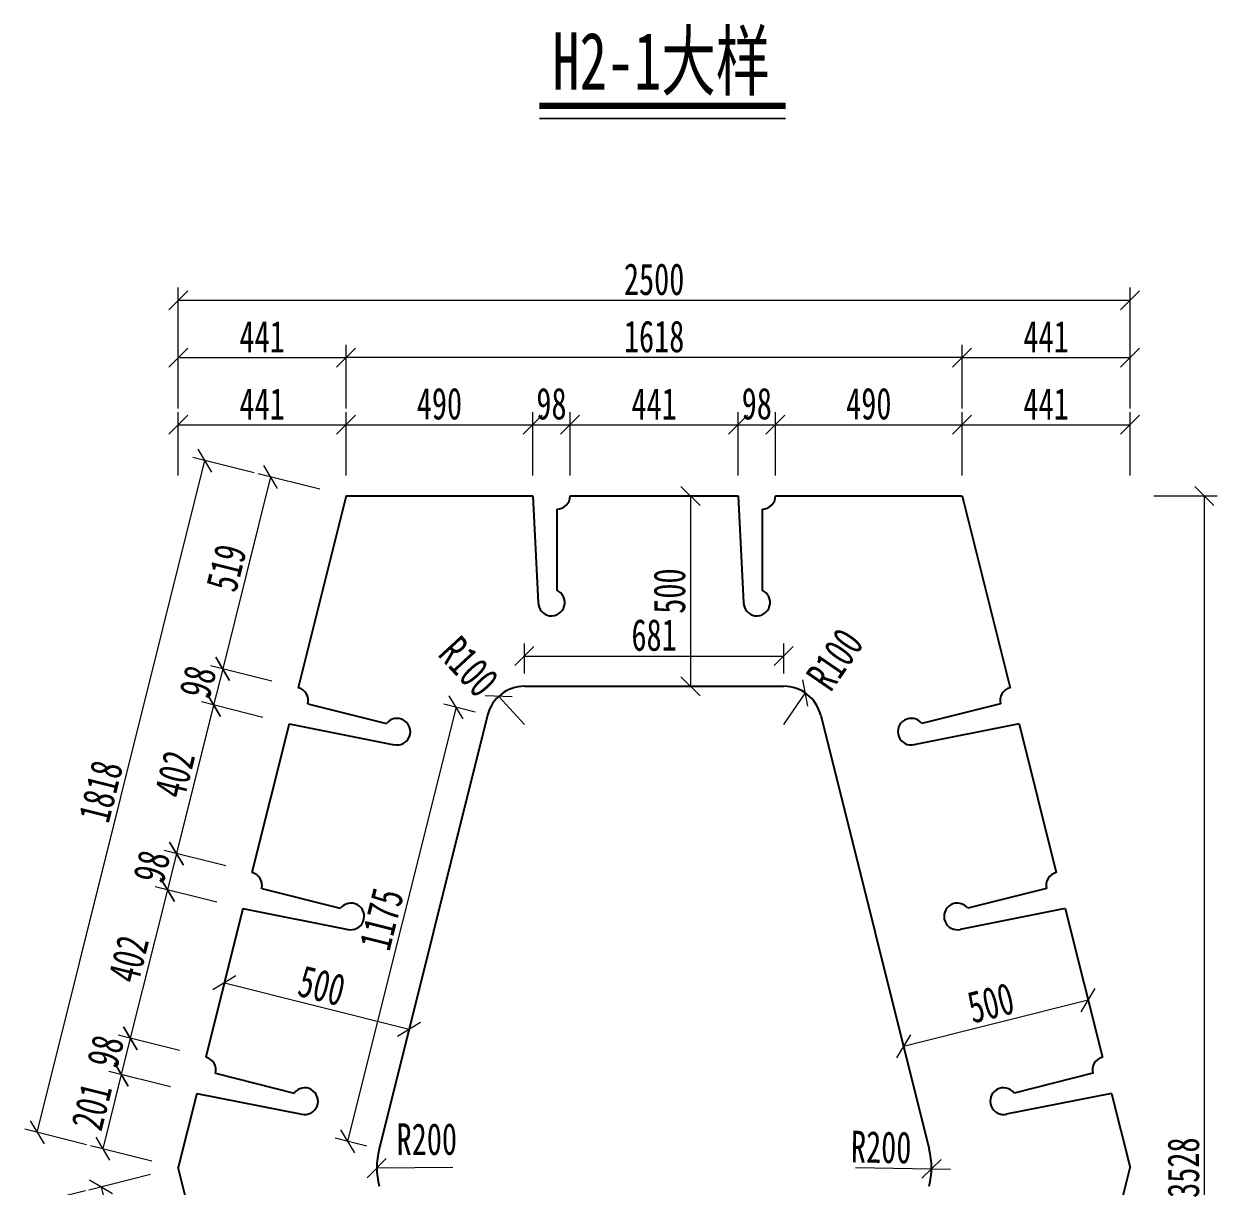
# Model space of a CAD drawing. Header units: millimetres. Extents: x -450182 to -147179, y 306993 to 695793.
# Drawn here: x -412261 to -409127, y 354244 to 357295 of the extents above; entities that cross this region are included whole.
import ezdxf

# ---------------------------------------------------------------- set-up
doc = ezdxf.new("R2010")
doc.units = ezdxf.units.MM
doc.header["$PDMODE"] = 34
doc.layers.get('Defpoints').update_dxf_attribs({"color": 8})
for name, color, linetype, lineweight in [('加粗线', 6, 'Continuous', 25), ('标注', 4, 'Continuous', 13), ('细线', 4, 'Continuous', 15), ('钢板粗线', 1, 'Continuous', 25)]:
    doc.layers.add(name, color=color, linetype=linetype, lineweight=lineweight)
doc.styles.add('111', font='仿宋_GB2312.ttf', dxfattribs={"width": 0.7})
doc.styles.get("Standard").update_dxf_attribs({"font": '仿宋_GB2312.ttf'})
doc.dimstyles.new('200', dxfattribs={"dimscale": 0, "dimtxt": 2.5, "dimasz": 1.5, "dimexe": 1, "dimexo": 1, "dimgap": 0.4, "dimtad": 1, "dimdec": 0, "dimdsep": 46, "dimtxsty": '111', "dimblk": 'OBLIQUE', "dimcen": 0, "dimclrd": 256, "dimclre": 256, "dimclrt": 256, "dimadec": 1, "dimazin": 2, "dimtfac": 1, "dimtdec": 0, "dimtmove": 2, "dimatfit": 3, "dimfxl": 4, "dimfxlon": 1, "dimtolj": 1, "dimlwd": -1, "dimlwe": -1, "dimarcsym": 0})

# ---------------------------------------------------------------- blocks, each defined once
blk = doc.blocks.new('_Oblique')
at = {"color": 0, "linetype": 'ByBlock', "lineweight": -2}
blk.add_line((-0.5, -0.5), (0.5, 0.5), dxfattribs=at)
blk = doc.blocks.new('*D1069')
at = {"layer": 'Defpoints', "color": 0, "transparency": 16777216}
for p in [(-409796.6, 356056.1), (-409160.2, 356056.1), (-409796.6, 352528.1)]:
    blk.add_point(p, dxfattribs=at)
at = {"layer": '标注', "transparency": 16777216}
for p, q in [((-409293.5, 356056.1), (-409126.9, 356056.1)), ((-409160.2, 352528.1), (-409160.2, 356056.1)), ((-409293.5, 352528.1), (-409126.9, 352528.1))]:
    blk.add_line(p, q, dxfattribs=at)
at = {"layer": '标注', "transparency": 16777216, "xscale": 49.99999999999994, "yscale": 49.99999999999994, "zscale": 49.99999999999994}
for p, rotation in [((-409160.2, 356056.1), 90), ((-409160.2, 352528.1), 270)]:
    blk.add_blockref('_Oblique', p, dxfattribs=dict(at, rotation=rotation))
at = {"layer": '标注', "transparency": 16777216, "insert": (-409215.2, 354292.1), "char_height": 83.33, "attachment_point": 5, "rotation": 90, "style": '111'}
blk.add_mtext('\\A1;3528', dxfattribs=at)
blk = doc.blocks.new('*D1081')
at = {"layer": 'Defpoints', "color": 0, "transparency": 16777216}
for p in [(-411414.6, 356056.1), (-411738.7, 355601.9), (-411540.5, 355552.3)]:
    blk.add_point(p, dxfattribs=at)
at = {"layer": '标注', "transparency": 16777216}
for p, q in [((-411612.8, 356105.7), (-411738.7, 355601.9)), ((-411483.4, 356073.3), (-411645.1, 356113.8)), ((-411609.4, 355569.5), (-411771.1, 355610))]:
    blk.add_line(p, q, dxfattribs=at)
at = {"layer": '标注', "transparency": 16777216, "xscale": 49.99999999999994, "yscale": 49.99999999999994, "zscale": 49.99999999999994}
for p, rotation in [((-411612.8, 356105.7), 75.96375653207974), ((-411738.7, 355601.9), 255.9637565320798)]:
    blk.add_blockref('_Oblique', p, dxfattribs=dict(at, rotation=rotation))
at = {"layer": '标注', "transparency": 16777216, "insert": (-411729.1, 355867.1), "char_height": 83.33, "attachment_point": 5, "rotation": 75.9638, "style": '111'}
blk.add_mtext('\\A1;519', dxfattribs=at)
blk = doc.blocks.new('*D1082')
at = {"layer": 'Defpoints', "color": 0, "transparency": 16777216}
for p in [(-411540.5, 355552.3), (-411762.5, 355506.8), (-411564.3, 355457.3)]:
    blk.add_point(p, dxfattribs=at)
at = {"layer": '标注', "transparency": 16777216}
for p, q in [((-411609.4, 355569.5), (-411771.1, 355610)), ((-411738.7, 355601.9), (-411762.5, 355506.8)), ((-411633.1, 355474.5), (-411794.8, 355514.9))]:
    blk.add_line(p, q, dxfattribs=at)
at = {"layer": '标注', "transparency": 16777216, "xscale": 49.99999999999994, "yscale": 49.99999999999994, "zscale": 49.99999999999994}
for p, rotation in [((-411738.7, 355601.9), 75.96375653213954), ((-411762.5, 355506.8), 255.9637565321396)]:
    blk.add_blockref('_Oblique', p, dxfattribs=dict(at, rotation=rotation))
at = {"layer": '标注', "transparency": 16777216, "insert": (-411804, 355567.7), "char_height": 83.33, "attachment_point": 5, "rotation": 75.9638, "style": '111'}
blk.add_mtext('\\A1;98', dxfattribs=at)
blk = doc.blocks.new('*D1083')
at = {"layer": 'Defpoints', "color": 0, "transparency": 16777216}
for p in [(-411564.3, 355457.3), (-411860, 355116.8), (-411661.8, 355067.3)]:
    blk.add_point(p, dxfattribs=at)
at = {"layer": '标注', "transparency": 16777216}
for p, q in [((-411762.5, 355506.8), (-411860, 355116.8)), ((-411633.1, 355474.5), (-411794.8, 355514.9)), ((-411730.6, 355084.5), (-411892.3, 355124.9))]:
    blk.add_line(p, q, dxfattribs=at)
at = {"layer": '标注', "transparency": 16777216, "xscale": 49.99999999999994, "yscale": 49.99999999999994, "zscale": 49.99999999999994}
for p, rotation in [((-411762.5, 355506.8), 75.96375653205945), ((-411860, 355116.8), 255.9637565320594)]:
    blk.add_blockref('_Oblique', p, dxfattribs=dict(at, rotation=rotation))
at = {"layer": '标注', "transparency": 16777216, "insert": (-411864.6, 355325.2), "char_height": 83.33, "attachment_point": 5, "rotation": 75.9638, "style": '111'}
blk.add_mtext('\\A1;402', dxfattribs=at)
blk = doc.blocks.new('*D1084')
at = {"layer": 'Defpoints', "color": 0, "transparency": 16777216}
for p in [(-411661.8, 355067.3), (-411883.8, 355021.7), (-411685.6, 354972.2)]:
    blk.add_point(p, dxfattribs=at)
at = {"layer": '标注', "transparency": 16777216}
for p, q in [((-411730.6, 355084.5), (-411892.3, 355124.9)), ((-411860, 355116.8), (-411883.8, 355021.7)), ((-411754.4, 354989.4), (-411916.1, 355029.8))]:
    blk.add_line(p, q, dxfattribs=at)
at = {"layer": '标注', "transparency": 16777216, "xscale": 49.99999999999994, "yscale": 49.99999999999994, "zscale": 49.99999999999994}
for p, rotation in [((-411860, 355116.8), 75.96375653213131), ((-411883.8, 355021.7), 255.9637565321313)]:
    blk.add_blockref('_Oblique', p, dxfattribs=dict(at, rotation=rotation))
at = {"layer": '标注', "transparency": 16777216, "insert": (-411925.2, 355082.6), "char_height": 83.33, "attachment_point": 5, "rotation": 75.9638, "style": '111'}
blk.add_mtext('\\A1;98', dxfattribs=at)
blk = doc.blocks.new('*D1085')
at = {"layer": 'Defpoints', "color": 0, "transparency": 16777216}
for p in [(-411685.6, 354972.2), (-411981.3, 354631.7), (-411783.1, 354582.2)]:
    blk.add_point(p, dxfattribs=at)
at = {"layer": '标注', "transparency": 16777216}
for p, q in [((-411754.4, 354989.4), (-411916.1, 355029.8)), ((-411883.8, 355021.7), (-411981.3, 354631.7)), ((-411851.9, 354599.4), (-412013.6, 354639.8))]:
    blk.add_line(p, q, dxfattribs=at)
at = {"layer": '标注', "transparency": 16777216, "xscale": 49.99999999999994, "yscale": 49.99999999999994, "zscale": 49.99999999999994}
for p, rotation in [((-411883.8, 355021.7), 75.96375653207751), ((-411981.3, 354631.7), 255.9637565320776)]:
    blk.add_blockref('_Oblique', p, dxfattribs=dict(at, rotation=rotation))
at = {"layer": '标注', "transparency": 16777216, "insert": (-411985.9, 354840.1), "char_height": 83.33, "attachment_point": 5, "rotation": 75.9638, "style": '111'}
blk.add_mtext('\\A1;402', dxfattribs=at)
blk = doc.blocks.new('*D1086')
at = {"layer": 'Defpoints', "color": 0, "transparency": 16777216}
for p in [(-411783.1, 354582.2), (-412005, 354536.7), (-411806.8, 354487.1)]:
    blk.add_point(p, dxfattribs=at)
at = {"layer": '标注', "transparency": 16777216}
for p, q in [((-411851.9, 354599.4), (-412013.6, 354639.8)), ((-411981.3, 354631.7), (-412005, 354536.7)), ((-411875.7, 354504.3), (-412037.4, 354544.8))]:
    blk.add_line(p, q, dxfattribs=at)
at = {"layer": '标注', "transparency": 16777216, "xscale": 49.99999999999994, "yscale": 49.99999999999994, "zscale": 49.99999999999994}
for p, rotation in [((-411981.3, 354631.7), 75.9637565320983), ((-412005, 354536.7), 255.9637565320983)]:
    blk.add_blockref('_Oblique', p, dxfattribs=dict(at, rotation=rotation))
at = {"layer": '标注', "transparency": 16777216, "insert": (-412046.5, 354597.5), "char_height": 83.33, "attachment_point": 5, "rotation": 75.9638, "style": '111'}
blk.add_mtext('\\A1;98', dxfattribs=at)
blk = doc.blocks.new('*D1087')
at = {"layer": 'Defpoints', "color": 0, "transparency": 16777216}
for p in [(-411806.8, 354487.1), (-412053.8, 354341.7), (-411855.6, 354292.1)]:
    blk.add_point(p, dxfattribs=at)
at = {"layer": '标注', "transparency": 16777216}
for p, q in [((-412005, 354536.7), (-412053.8, 354341.7)), ((-411875.7, 354504.3), (-412037.4, 354544.8)), ((-411924.4, 354309.3), (-412086.1, 354349.8))]:
    blk.add_line(p, q, dxfattribs=at)
at = {"layer": '标注', "transparency": 16777216, "xscale": 49.99999999999994, "yscale": 49.99999999999994, "zscale": 49.99999999999994}
for p, rotation in [((-412005, 354536.7), 75.96375653207751), ((-412053.8, 354341.7), 255.9637565320776)]:
    blk.add_blockref('_Oblique', p, dxfattribs=dict(at, rotation=rotation))
at = {"layer": '标注', "transparency": 16777216, "insert": (-412082.8, 354452.5), "char_height": 83.33, "attachment_point": 5, "rotation": 75.9638, "style": '111'}
blk.add_mtext('\\A1;201', dxfattribs=at)
blk = doc.blocks.new('*D1088')
at = {"layer": 'Defpoints', "color": 0, "transparency": 16777216}
for p in [(-411855.6, 354292.1), (-411806.8, 354097.1), (-412009.2, 354046.5)]:
    blk.add_point(p, dxfattribs=at)
at = {"layer": '标注', "transparency": 16777216}
for p, q in [((-411928.6, 354273.9), (-412090.3, 354233.4)), ((-412058, 354241.5), (-412009.2, 354046.5)), ((-411879.9, 354078.9), (-412041.6, 354038.4))]:
    blk.add_line(p, q, dxfattribs=at)
at = {"layer": '标注', "transparency": 16777216, "xscale": 49.99999999999994, "yscale": 49.99999999999994, "zscale": 49.99999999999994}
for p, rotation in [((-412058, 354241.5), 104.0362434679185), ((-412009.2, 354046.5), 284.0362434679184)]:
    blk.add_blockref('_Oblique', p, dxfattribs=dict(at, rotation=rotation))
at = {"layer": '标注', "transparency": 16777216, "insert": (-411980.2, 354157.4), "char_height": 83.33, "attachment_point": 5, "rotation": 284.0362, "style": '111'}
blk.add_mtext('\\A1;201', dxfattribs=at)
blk = doc.blocks.new('*D1095')
at = {"layer": 'Defpoints', "color": 0, "transparency": 16777216}
for p in [(-411855.6, 354292.1), (-412228.6, 354198.9), (-411414.6, 352528.1)]:
    blk.add_point(p, dxfattribs=at)
at = {"layer": '标注', "transparency": 16777216}
for p, q in [((-412099.2, 354231.2), (-412260.9, 354190.8)), ((-411787.6, 352434.9), (-412228.6, 354198.9)), ((-411658.2, 352467.2), (-411819.9, 352426.8))]:
    blk.add_line(p, q, dxfattribs=at)
at = {"layer": '标注', "transparency": 16777216, "xscale": 49.99999999999994, "yscale": 49.99999999999994, "zscale": 49.99999999999994}
for p, rotation in [((-412228.6, 354198.9), 104.036243467926), ((-411787.6, 352434.9), 284.036243467926)]:
    blk.add_blockref('_Oblique', p, dxfattribs=dict(at, rotation=rotation))
at = {"layer": '标注', "transparency": 16777216, "insert": (-411954.7, 353330.2), "char_height": 83.33, "attachment_point": 5, "rotation": 284.0362, "style": '111'}
blk.add_mtext('\\A1;1818', dxfattribs=at)
blk = doc.blocks.new('*D840')
at = {"layer": 'Defpoints', "color": 0, "transparency": 16777216}
for p in [(-411785.2, 356148.8), (-411414.6, 356056.1), (-411855.6, 354292.1)]:
    blk.add_point(p, dxfattribs=at)
at = {"layer": '标注', "transparency": 16777216}
for p, q in [((-411655.8, 356116.4), (-411817.5, 356156.9)), ((-412226.2, 354384.8), (-411785.2, 356148.8)), ((-412096.8, 354352.4), (-412258.5, 354392.9))]:
    blk.add_line(p, q, dxfattribs=at)
at = {"layer": '标注', "transparency": 16777216, "xscale": 49.99999999999994, "yscale": 49.99999999999994, "zscale": 49.99999999999994}
for p, rotation in [((-411785.2, 356148.8), 75.96375653207353), ((-412226.2, 354384.8), 255.9637565320735)]:
    blk.add_blockref('_Oblique', p, dxfattribs=dict(at, rotation=rotation))
at = {"layer": '标注', "transparency": 16777216, "insert": (-412059, 355280.1), "char_height": 83.33, "attachment_point": 5, "rotation": 75.9638, "style": '111'}
blk.add_mtext('\\A1;1818', dxfattribs=at)
blk = doc.blocks.new('*D1096')
at = {"layer": 'Defpoints', "color": 0, "transparency": 16777216}
for p in [(-410265, 355635.4), (-410946.1, 355556.1), (-410265, 355556.1)]:
    blk.add_point(p, dxfattribs=at)
at = {"layer": '标注', "transparency": 16777216}
for p, q in [((-410946.1, 355589.5), (-410946.1, 355668.8)), ((-410265, 355589.5), (-410265, 355668.8)), ((-410946.1, 355635.4), (-410265, 355635.4))]:
    blk.add_line(p, q, dxfattribs=at)
at = {"layer": '标注', "transparency": 16777216, "xscale": 49.99999999999994, "yscale": 49.99999999999994, "zscale": 49.99999999999994, "rotation": 180}
blk.add_blockref('_Oblique', (-410946.1, 355635.4), dxfattribs=at)
at = {"layer": '标注', "transparency": 16777216, "xscale": 49.99999999999994, "yscale": 49.99999999999994, "zscale": 49.99999999999994}
blk.add_blockref('_Oblique', (-410265, 355635.4), dxfattribs=at)
at = {"layer": '标注', "transparency": 16777216, "insert": (-410605.6, 355690.4), "char_height": 83.33, "attachment_point": 5, "style": '111'}
blk.add_mtext('\\A1;681', dxfattribs=at)
blk = doc.blocks.new('*D1097')
at = {"layer": 'Defpoints', "color": 0, "transparency": 16777216}
for p in [(-411043.1, 355480.4), (-411410.7, 354361.3), (-411328.1, 354340.6)]:
    blk.add_point(p, dxfattribs=at)
at = {"layer": '标注', "transparency": 16777216}
for p, q in [((-411125.7, 355501), (-411410.7, 354361.3)), ((-411075.5, 355488.5), (-411158.1, 355509.1)), ((-411360.4, 354348.7), (-411443, 354369.4))]:
    blk.add_line(p, q, dxfattribs=at)
at = {"layer": '标注', "transparency": 16777216, "xscale": 49.99999999999994, "yscale": 49.99999999999994, "zscale": 49.99999999999994}
for p, rotation in [((-411125.7, 355501), 75.96375653207143), ((-411410.7, 354361.3), 255.9637565320714)]:
    blk.add_blockref('_Oblique', p, dxfattribs=dict(at, rotation=rotation))
at = {"layer": '标注', "transparency": 16777216, "insert": (-411321.5, 354944.5), "char_height": 83.33, "attachment_point": 5, "rotation": 75.9638, "style": '111'}
blk.add_mtext('\\A1;1175', dxfattribs=at)
blk = doc.blocks.new('*D1100')
at = {"layer": 'Defpoints', "color": 0, "transparency": 16777216}
for p in [(-410553.6, 356056.1), (-410553.6, 355556.1), (-410510, 355556.1)]:
    blk.add_point(p, dxfattribs=at)
at = {"layer": '标注', "transparency": 16777216}
for p, q in [((-410520.2, 356056.1), (-410476.7, 356056.1)), ((-410510, 356056.1), (-410510, 355556.1)), ((-410520.2, 355556.1), (-410476.7, 355556.1))]:
    blk.add_line(p, q, dxfattribs=at)
at = {"layer": '标注', "transparency": 16777216, "xscale": 49.99999999999994, "yscale": 49.99999999999994, "zscale": 49.99999999999994}
for p, rotation in [((-410510, 356056.1), 90), ((-410510, 355556.1), 270)]:
    blk.add_blockref('_Oblique', p, dxfattribs=dict(at, rotation=rotation))
at = {"layer": '标注', "transparency": 16777216, "insert": (-410565, 355806.1), "char_height": 83.33, "attachment_point": 5, "rotation": 90, "style": '111'}
blk.add_mtext('\\A1;500', dxfattribs=at)
blk = doc.blocks.new('*D1101')
at = {"layer": 'Defpoints', "color": 0, "transparency": 16777216}
for p in [(-411734.3, 354777.2), (-411249.2, 354655.9), (-411249.2, 354655.9)]:
    blk.add_point(p, dxfattribs=at)
at = {"layer": '标注', "transparency": 16777216}
for p, q in [((-411734.3, 354777.2), (-411726.2, 354809.5)), ((-411734.3, 354777.2), (-411249.2, 354655.9)), ((-411249.2, 354655.9), (-411241.1, 354688.3))]:
    blk.add_line(p, q, dxfattribs=at)
at = {"layer": '标注', "transparency": 16777216, "xscale": 49.99999999999994, "yscale": 49.99999999999994, "zscale": 49.99999999999994}
for p, rotation in [((-411734.3, 354777.2), 165.9637565320719), ((-411249.2, 354655.9), 345.9637565320718)]:
    blk.add_blockref('_Oblique', p, dxfattribs=dict(at, rotation=rotation))
at = {"layer": '标注', "transparency": 16777216, "insert": (-411478.4, 354769.9), "char_height": 83.33, "attachment_point": 5, "rotation": 345.9638, "style": '111'}
blk.add_mtext('\\A1;500', dxfattribs=at)
blk = doc.blocks.new('*D1102')
at = {"layer": 'Defpoints', "color": 0, "transparency": 16777216}
for p in [(-409476.8, 354777.2), (-409961.9, 354655.9), (-409950.6, 354610.5)]:
    blk.add_point(p, dxfattribs=at)
at = {"layer": '标注', "transparency": 16777216}
for p, q in [((-409468.8, 354744.9), (-409457.4, 354699.4)), ((-409465.5, 354731.8), (-409950.6, 354610.5)), ((-409953.8, 354623.6), (-409942.5, 354578.2))]:
    blk.add_line(p, q, dxfattribs=at)
at = {"layer": '标注', "transparency": 16777216, "xscale": 49.99999999999994, "yscale": 49.99999999999994, "zscale": 49.99999999999994}
for p, rotation in [((-409465.5, 354731.8), 14.03624346792489), ((-409950.6, 354610.5), 194.0362434679249)]:
    blk.add_blockref('_Oblique', p, dxfattribs=dict(at, rotation=rotation))
at = {"layer": '标注', "transparency": 16777216, "insert": (-409721.4, 354724.5), "char_height": 83.33, "attachment_point": 5, "rotation": 14.0362, "style": '111'}
blk.add_mtext('\\A1;500', dxfattribs=at)
blk = doc.blocks.new('*D1111')
at = {"layer": 'Defpoints', "color": 0, "transparency": 16777216}
for p in [(-410924.2, 356242.8), (-411414.6, 356056.1), (-410924.2, 356056.1)]:
    blk.add_point(p, dxfattribs=at)
at = {"layer": '标注', "transparency": 16777216}
for p, q in [((-411414.6, 356109.5), (-411414.6, 356276.2)), ((-410924.2, 356109.5), (-410924.2, 356276.2)), ((-411414.6, 356242.8), (-410924.2, 356242.8))]:
    blk.add_line(p, q, dxfattribs=at)
at = {"layer": '标注', "transparency": 16777216, "xscale": 49.99999999999994, "yscale": 49.99999999999994, "zscale": 49.99999999999994, "rotation": 180}
blk.add_blockref('_Oblique', (-411414.6, 356242.8), dxfattribs=at)
at = {"layer": '标注', "transparency": 16777216, "xscale": 49.99999999999994, "yscale": 49.99999999999994, "zscale": 49.99999999999994}
blk.add_blockref('_Oblique', (-410924.2, 356242.8), dxfattribs=at)
at = {"layer": '标注', "transparency": 16777216, "insert": (-411169.4, 356297.8), "char_height": 83.33, "attachment_point": 5, "style": '111'}
blk.add_mtext('\\A1;490', dxfattribs=at)
blk = doc.blocks.new('*D848')
at = {"layer": 'Defpoints', "color": 0, "transparency": 16777216}
for p in [(-411414.6, 356242.8), (-411414.6, 356056.1), (-411855.6, 354292.1)]:
    blk.add_point(p, dxfattribs=at)
at = {"layer": '标注', "transparency": 16777216}
for p, q in [((-411855.6, 356109.5), (-411855.6, 356276.2)), ((-411414.6, 356109.5), (-411414.6, 356276.2)), ((-411855.6, 356242.8), (-411414.6, 356242.8))]:
    blk.add_line(p, q, dxfattribs=at)
at = {"layer": '标注', "transparency": 16777216, "xscale": 49.99999999999994, "yscale": 49.99999999999994, "zscale": 49.99999999999994, "rotation": 180}
blk.add_blockref('_Oblique', (-411855.6, 356242.8), dxfattribs=at)
at = {"layer": '标注', "transparency": 16777216, "xscale": 49.99999999999994, "yscale": 49.99999999999994, "zscale": 49.99999999999994}
blk.add_blockref('_Oblique', (-411414.6, 356242.8), dxfattribs=at)
at = {"layer": '标注', "transparency": 16777216, "insert": (-411635.1, 356297.8), "char_height": 83.33, "attachment_point": 5, "style": '111'}
blk.add_mtext('\\A1;441', dxfattribs=at)
blk = doc.blocks.new('*D849')
at = {"layer": 'Defpoints', "color": 0, "transparency": 16777216}
for p in [(-410826.2, 356242.8), (-410924.2, 356056.1), (-410826.2, 356056.1)]:
    blk.add_point(p, dxfattribs=at)
at = {"layer": '标注', "transparency": 16777216}
for p, q in [((-410924.2, 356109.5), (-410924.2, 356276.2)), ((-410826.2, 356109.5), (-410826.2, 356276.2)), ((-410924.2, 356242.8), (-410826.2, 356242.8))]:
    blk.add_line(p, q, dxfattribs=at)
at = {"layer": '标注', "transparency": 16777216, "xscale": 49.99999999999994, "yscale": 49.99999999999994, "zscale": 49.99999999999994, "rotation": 180}
blk.add_blockref('_Oblique', (-410924.2, 356242.8), dxfattribs=at)
at = {"layer": '标注', "transparency": 16777216, "xscale": 49.99999999999994, "yscale": 49.99999999999994, "zscale": 49.99999999999994}
blk.add_blockref('_Oblique', (-410826.2, 356242.8), dxfattribs=at)
at = {"layer": '标注', "transparency": 16777216, "insert": (-410875.2, 356297.8), "char_height": 83.33, "attachment_point": 5, "style": '111'}
blk.add_mtext('\\A1;98', dxfattribs=at)
blk = doc.blocks.new('*D1112')
at = {"layer": 'Defpoints', "color": 0, "transparency": 16777216}
for p in [(-410384.9, 356242.8), (-410826.2, 356056.1), (-410384.9, 356056.1)]:
    blk.add_point(p, dxfattribs=at)
at = {"layer": '标注', "transparency": 16777216}
for p, q in [((-410826.2, 356109.5), (-410826.2, 356276.2)), ((-410384.9, 356109.5), (-410384.9, 356276.2)), ((-410826.2, 356242.8), (-410384.9, 356242.8))]:
    blk.add_line(p, q, dxfattribs=at)
at = {"layer": '标注', "transparency": 16777216, "xscale": 49.99999999999994, "yscale": 49.99999999999994, "zscale": 49.99999999999994, "rotation": 180}
blk.add_blockref('_Oblique', (-410826.2, 356242.8), dxfattribs=at)
at = {"layer": '标注', "transparency": 16777216, "xscale": 49.99999999999994, "yscale": 49.99999999999994, "zscale": 49.99999999999994}
blk.add_blockref('_Oblique', (-410384.9, 356242.8), dxfattribs=at)
at = {"layer": '标注', "transparency": 16777216, "insert": (-410605.6, 356297.8), "char_height": 83.33, "attachment_point": 5, "style": '111'}
blk.add_mtext('\\A1;441', dxfattribs=at)
blk = doc.blocks.new('*D850')
at = {"layer": 'Defpoints', "color": 0, "transparency": 16777216}
for p in [(-410286.9, 356242.8), (-410384.9, 356056.1), (-410286.9, 356056.1)]:
    blk.add_point(p, dxfattribs=at)
at = {"layer": '标注', "transparency": 16777216}
for p, q in [((-410384.9, 356109.5), (-410384.9, 356276.2)), ((-410286.9, 356109.5), (-410286.9, 356276.2)), ((-410384.9, 356242.8), (-410286.9, 356242.8))]:
    blk.add_line(p, q, dxfattribs=at)
at = {"layer": '标注', "transparency": 16777216, "xscale": 49.99999999999994, "yscale": 49.99999999999994, "zscale": 49.99999999999994, "rotation": 180}
blk.add_blockref('_Oblique', (-410384.9, 356242.8), dxfattribs=at)
at = {"layer": '标注', "transparency": 16777216, "xscale": 49.99999999999994, "yscale": 49.99999999999994, "zscale": 49.99999999999994}
blk.add_blockref('_Oblique', (-410286.9, 356242.8), dxfattribs=at)
at = {"layer": '标注', "transparency": 16777216, "insert": (-410335.9, 356297.8), "char_height": 83.33, "attachment_point": 5, "style": '111'}
blk.add_mtext('\\A1;98', dxfattribs=at)
blk = doc.blocks.new('*D1113')
at = {"layer": 'Defpoints', "color": 0, "transparency": 16777216}
for p in [(-409796.6, 356242.8), (-410286.9, 356056.1), (-409796.6, 356056.1)]:
    blk.add_point(p, dxfattribs=at)
at = {"layer": '标注', "transparency": 16777216}
for p, q in [((-410286.9, 356109.5), (-410286.9, 356276.2)), ((-409796.6, 356109.5), (-409796.6, 356276.2)), ((-410286.9, 356242.8), (-409796.6, 356242.8))]:
    blk.add_line(p, q, dxfattribs=at)
at = {"layer": '标注', "transparency": 16777216, "xscale": 49.99999999999994, "yscale": 49.99999999999994, "zscale": 49.99999999999994, "rotation": 180}
blk.add_blockref('_Oblique', (-410286.9, 356242.8), dxfattribs=at)
at = {"layer": '标注', "transparency": 16777216, "xscale": 49.99999999999994, "yscale": 49.99999999999994, "zscale": 49.99999999999994}
blk.add_blockref('_Oblique', (-409796.6, 356242.8), dxfattribs=at)
at = {"layer": '标注', "transparency": 16777216, "insert": (-410041.7, 356297.8), "char_height": 83.33, "attachment_point": 5, "style": '111'}
blk.add_mtext('\\A1;490', dxfattribs=at)
blk = doc.blocks.new('*D1114')
at = {"layer": 'Defpoints', "color": 0, "transparency": 16777216}
for p in [(-411414.6, 356419.2), (-411414.6, 356056.1), (-409796.6, 356056.1)]:
    blk.add_point(p, dxfattribs=at)
at = {"layer": '标注', "transparency": 16777216}
for p, q in [((-411414.6, 356285.9), (-411414.6, 356452.6)), ((-409796.6, 356285.9), (-409796.6, 356452.6)), ((-409796.6, 356419.2), (-411414.6, 356419.2))]:
    blk.add_line(p, q, dxfattribs=at)
at = {"layer": '标注', "transparency": 16777216, "xscale": 49.99999999999994, "yscale": 49.99999999999994, "zscale": 49.99999999999994, "rotation": 180}
blk.add_blockref('_Oblique', (-411414.6, 356419.2), dxfattribs=at)
at = {"layer": '标注', "transparency": 16777216, "xscale": 49.99999999999994, "yscale": 49.99999999999994, "zscale": 49.99999999999994}
blk.add_blockref('_Oblique', (-409796.6, 356419.2), dxfattribs=at)
at = {"layer": '标注', "transparency": 16777216, "insert": (-410605.6, 356474.2), "char_height": 83.33, "attachment_point": 5, "style": '111'}
blk.add_mtext('\\A1;1618', dxfattribs=at)
blk = doc.blocks.new('*D1115')
at = {"layer": 'Defpoints', "color": 0, "transparency": 16777216}
for p in [(-411855.6, 356569.5), (-411855.6, 354292.1), (-409355.6, 354292.1)]:
    blk.add_point(p, dxfattribs=at)
at = {"layer": '标注', "transparency": 16777216}
for p, q in [((-411855.6, 356436.2), (-411855.6, 356602.8)), ((-409355.6, 356436.2), (-409355.6, 356602.8)), ((-409355.6, 356569.5), (-411855.6, 356569.5))]:
    blk.add_line(p, q, dxfattribs=at)
at = {"layer": '标注', "transparency": 16777216, "xscale": 49.99999999999994, "yscale": 49.99999999999994, "zscale": 49.99999999999994, "rotation": 180}
blk.add_blockref('_Oblique', (-411855.6, 356569.5), dxfattribs=at)
at = {"layer": '标注', "transparency": 16777216, "xscale": 49.99999999999994, "yscale": 49.99999999999994, "zscale": 49.99999999999994}
blk.add_blockref('_Oblique', (-409355.6, 356569.5), dxfattribs=at)
at = {"layer": '标注', "transparency": 16777216, "insert": (-410605.6, 356624.5), "char_height": 83.33, "attachment_point": 5, "style": '111'}
blk.add_mtext('\\A1;2500', dxfattribs=at)
blk = doc.blocks.new('*D851')
at = {"layer": 'Defpoints', "color": 0, "transparency": 16777216}
for p in [(-411414.6, 356419.2), (-411414.6, 356232.5), (-411855.6, 354468.5)]:
    blk.add_point(p, dxfattribs=at)
at = {"layer": '标注', "transparency": 16777216}
for p, q in [((-411855.6, 356285.9), (-411855.6, 356452.6)), ((-411414.6, 356285.9), (-411414.6, 356452.6)), ((-411855.6, 356419.2), (-411414.6, 356419.2))]:
    blk.add_line(p, q, dxfattribs=at)
at = {"layer": '标注', "transparency": 16777216, "xscale": 49.99999999999994, "yscale": 49.99999999999994, "zscale": 49.99999999999994, "rotation": 180}
blk.add_blockref('_Oblique', (-411855.6, 356419.2), dxfattribs=at)
at = {"layer": '标注', "transparency": 16777216, "xscale": 49.99999999999994, "yscale": 49.99999999999994, "zscale": 49.99999999999994}
blk.add_blockref('_Oblique', (-411414.6, 356419.2), dxfattribs=at)
at = {"layer": '标注', "transparency": 16777216, "insert": (-411635.1, 356474.2), "char_height": 83.33, "attachment_point": 5, "style": '111'}
blk.add_mtext('\\A1;441', dxfattribs=at)
blk = doc.blocks.new('*D852')
at = {"layer": 'Defpoints', "color": 0, "transparency": 16777216}
for p in [(-409355.6, 356242.8), (-409355.6, 356056.1), (-409796.6, 354292.1)]:
    blk.add_point(p, dxfattribs=at)
at = {"layer": '标注', "transparency": 16777216}
for p, q in [((-409796.6, 356109.5), (-409796.6, 356276.2)), ((-409355.6, 356109.5), (-409355.6, 356276.2)), ((-409796.6, 356242.8), (-409355.6, 356242.8))]:
    blk.add_line(p, q, dxfattribs=at)
at = {"layer": '标注', "transparency": 16777216, "xscale": 49.99999999999994, "yscale": 49.99999999999994, "zscale": 49.99999999999994, "rotation": 180}
blk.add_blockref('_Oblique', (-409796.6, 356242.8), dxfattribs=at)
at = {"layer": '标注', "transparency": 16777216, "xscale": 49.99999999999994, "yscale": 49.99999999999994, "zscale": 49.99999999999994}
blk.add_blockref('_Oblique', (-409355.6, 356242.8), dxfattribs=at)
at = {"layer": '标注', "transparency": 16777216, "insert": (-409576.1, 356297.8), "char_height": 83.33, "attachment_point": 5, "style": '111'}
blk.add_mtext('\\A1;441', dxfattribs=at)
blk = doc.blocks.new('*D853')
at = {"layer": 'Defpoints', "color": 0, "transparency": 16777216}
for p in [(-409355.6, 356419.2), (-409355.6, 356232.5), (-409796.6, 354468.5)]:
    blk.add_point(p, dxfattribs=at)
at = {"layer": '标注', "transparency": 16777216}
for p, q in [((-409796.6, 356285.9), (-409796.6, 356452.6)), ((-409355.6, 356285.9), (-409355.6, 356452.6)), ((-409796.6, 356419.2), (-409355.6, 356419.2))]:
    blk.add_line(p, q, dxfattribs=at)
at = {"layer": '标注', "transparency": 16777216, "xscale": 49.99999999999994, "yscale": 49.99999999999994, "zscale": 49.99999999999994, "rotation": 180}
blk.add_blockref('_Oblique', (-409796.6, 356419.2), dxfattribs=at)
at = {"layer": '标注', "transparency": 16777216, "xscale": 49.99999999999994, "yscale": 49.99999999999994, "zscale": 49.99999999999994}
blk.add_blockref('_Oblique', (-409355.6, 356419.2), dxfattribs=at)
at = {"layer": '标注', "transparency": 16777216, "insert": (-409576.1, 356474.2), "char_height": 83.33, "attachment_point": 5, "style": '111'}
blk.add_mtext('\\A1;441', dxfattribs=at)
blk = doc.blocks.new('*D1195')
at = {"layer": 'Defpoints', "color": 0, "transparency": 16777216}
for p in [(-411334, 354290.8), (-411134, 354292.1)]:
    blk.add_point(p, dxfattribs=at)
at = {"layer": '标注', "transparency": 16777216}
blk.add_line((-411134, 354292.1), (-411334, 354290.8), dxfattribs=at)
at = {"layer": '标注', "transparency": 16777216, "xscale": 49.99999999999994, "yscale": 49.99999999999994, "zscale": 49.99999999999994, "rotation": 180.3744442481165}
blk.add_blockref('_Oblique', (-411334, 354290.8), dxfattribs=at)
at = {"layer": '标注', "transparency": 16777216, "insert": (-411202.6, 354366.4), "char_height": 83.33, "attachment_point": 5, "rotation": 0.3744, "style": '111'}
blk.add_mtext('\\A1;R200', dxfattribs=at)
blk = doc.blocks.new('*D1196')
at = {"layer": 'Defpoints', "color": 0, "transparency": 16777216}
for p in [(-411013.8, 355529.7), (-410946.1, 355456.1)]:
    blk.add_point(p, dxfattribs=at)
at = {"layer": '标注', "transparency": 16777216}
blk.add_line((-410946.1, 355456.1), (-411013.8, 355529.7), dxfattribs=at)
at = {"layer": '标注', "transparency": 16777216, "xscale": 49.99999999999994, "yscale": 49.99999999999994, "zscale": 49.99999999999994, "rotation": 132.5996359476062}
blk.add_blockref('_Oblique', (-411013.8, 355529.7), dxfattribs=at)
at = {"layer": '标注', "transparency": 16777216, "insert": (-411092.5, 355607.5), "char_height": 83.33, "attachment_point": 5, "rotation": 312.5996, "style": '111'}
blk.add_mtext('\\A1;R100', dxfattribs=at)
blk = doc.blocks.new('*D1197')
at = {"layer": 'Defpoints', "color": 0, "transparency": 16777216}
for p in [(-410208.4, 355538.5), (-410265, 355456.1)]:
    blk.add_point(p, dxfattribs=at)
at = {"layer": '标注', "transparency": 16777216}
blk.add_line((-410265, 355456.1), (-410208.4, 355538.5), dxfattribs=at)
at = {"layer": '标注', "transparency": 16777216, "xscale": 49.99999999999994, "yscale": 49.99999999999994, "zscale": 49.99999999999994, "rotation": 55.48169603690287}
blk.add_blockref('_Oblique', (-410208.4, 355538.5), dxfattribs=at)
at = {"layer": '标注', "transparency": 16777216, "insert": (-410130.8, 355626.8), "char_height": 83.33, "attachment_point": 5, "rotation": 55.4817, "style": '111'}
blk.add_mtext('\\A1;R100', dxfattribs=at)
blk = doc.blocks.new('*D1198')
at = {"layer": 'Defpoints', "color": 0, "transparency": 16777216}
for p in [(-410077.1, 354292.1), (-409877.1, 354289)]:
    blk.add_point(p, dxfattribs=at)
at = {"layer": '标注', "transparency": 16777216}
for p, q in [((-410077.1, 354292.1), (-409877.1, 354289)), ((-409877.1, 354289), (-409827.1, 354288.3))]:
    blk.add_line(p, q, dxfattribs=at)
at = {"layer": '标注', "transparency": 16777216, "xscale": 49.99999999999994, "yscale": 49.99999999999994, "zscale": 49.99999999999994, "rotation": 179.1191729297757}
blk.add_blockref('_Oblique', (-409877.1, 354289), dxfattribs=at)
at = {"layer": '标注', "transparency": 16777216, "insert": (-410009.2, 354345.6), "char_height": 83.33, "attachment_point": 5, "rotation": 359.1192, "style": '111'}
blk.add_mtext('\\A1;R200', dxfattribs=at)

msp = doc.modelspace()

# ---------------------------------------------------------------- linework, layer by layer
at = {"layer": '加粗线', "ltscale": 100, "const_width": 16.7}
msp.add_lwpolyline([(-410907.4, 357080.3), (-410260.3, 357080.3)], dxfattribs=at)
at = {"layer": '细线', "ltscale": 100, "const_width": 5}
msp.add_lwpolyline([(-410907.4, 357047), (-410260.3, 357047)], dxfattribs=at)
at = {"layer": '钢板粗线'}
for p, q in [((-411414.6, 356056.1), (-411540.5, 355552.3)), ((-411414.6, 356056.1), (-410924.2, 356056.1)), ((-410924.2, 356056.1), (-410910.2, 355774.9)), ((-410826.2, 356056.1), (-410384.9, 356056.1)), ((-410384.9, 356056.1), (-410370.9, 355774.9)), ((-410286.9, 356056.1), (-409796.6, 356056.1)), ((-409796.6, 356056.1), (-409670.6, 355552.3)), ((-410861.2, 356021.1), (-410861.2, 355808.2)), ((-410321.9, 356021.1), (-410321.9, 355808.2)), ((-410946.1, 355556.1), (-410265, 355556.1)), ((-411515.1, 355509.9), (-411308.5, 355458.3)), ((-409696.1, 355509.9), (-409902.7, 355458.3)), ((-411043.1, 355480.4), (-411328.1, 354340.6)), ((-410168, 355480.4), (-409883.1, 354340.6)), ((-411564.3, 355457.3), (-411661.8, 355067.3)), ((-411564.3, 355457.3), (-411288, 355402.7)), ((-409646.9, 355457.3), (-409923.1, 355402.7)), ((-409646.9, 355457.3), (-409549.4, 355067.3)), ((-409646.9, 355457.3), (-409549.4, 355067.3)), ((-411636.3, 355024.8), (-411429.8, 354973.2)), ((-409574.8, 355024.8), (-409781.4, 354973.2)), ((-411685.6, 354972.2), (-411783.1, 354582.2)), ((-411685.6, 354972.2), (-411409.3, 354917.6)), ((-409525.6, 354972.2), (-409801.8, 354917.6)), ((-409525.6, 354972.2), (-409428.1, 354582.2)), ((-411757.6, 354539.8), (-411551, 354488.1)), ((-409453.6, 354539.8), (-409660.1, 354488.1)), ((-411806.8, 354487.1), (-411855.6, 354292.1)), ((-411806.8, 354487.1), (-411530.6, 354432.5)), ((-409404.3, 354487.1), (-409680.6, 354432.5)), ((-409404.3, 354487.1), (-409355.6, 354292.1)), ((-411806.8, 354097.1), (-411855.6, 354292.1)), ((-409404.3, 354097.1), (-409355.6, 354292.1))]:
    msp.add_line(p, q, dxfattribs=at)
for centre, radius, start, end in [((-410861.2, 356056.1), 35, 270, 0), ((-410321.9, 356056.1), 35, 270, 0), ((-410875.2, 355776.1), 35, 180, 66.4218), ((-410335.9, 355776.1), 35, 180, 66.4218), ((-411549, 355518.4), 35, 345.9638, 75.9638), ((-410946.1, 355456.1), 100, 90, 165.9638), ((-410265, 355456.1), 100, 14.0362, 90), ((-409662.1, 355518.4), 35, 104.0362, 194.0362), ((-411280.8, 355436.9), 35, 255.9638, 142.3856), ((-409930.4, 355436.9), 35, 37.6144, 284.0362), ((-411670.3, 355033.3), 35, 345.9638, 75.9638), ((-409540.9, 355033.3), 35, 104.0362, 194.0362), ((-411402, 354951.8), 35, 255.9638, 142.3856), ((-409809.1, 354951.8), 35, 37.6144, 284.0362), ((-411791.5, 354548.2), 35, 345.9638, 75.9638), ((-409419.6, 354548.2), 35, 104.0362, 194.0362), ((-411523.3, 354466.7), 35, 255.9638, 142.3856), ((-409687.8, 354466.7), 35, 37.6144, 284.0362), ((-411134, 354292.1), 200, 165.9638, 194.0362), ((-410077.1, 354292.1), 200, 345.9638, 14.0362)]:
    msp.add_arc(centre, radius, start, end, dxfattribs=at)

# ---------------------------------------------------------------- texts
at = {"width": 0.7}
msp.add_text('H2-1大样', height=150, dxfattribs=at).set_placement((-410872.7, 357123))

# ---------------------------------------------------------------- dimensions: what is measured, and where the dimension line sits
at = {"layer": '标注'}
for base, p1, p2, picture, middle in [((-411855.6, 356569.5), (-409355.6, 354292.1), (-411855.6, 354292.1), '*D1115', (-410605.6, 356624.5)), ((-411414.6, 356419.2), (-411855.6, 354468.5), (-411414.6, 356232.5), '*D851', (-411635.1, 356474.2)), ((-411414.6, 356419.2), (-409796.6, 356056.1), (-411414.6, 356056.1), '*D1114', (-410605.6, 356474.2)), ((-409355.6, 356419.2), (-409796.6, 354468.5), (-409355.6, 356232.5), '*D853', (-409576.1, 356474.2)), ((-411414.6, 356242.8), (-411855.6, 354292.1), (-411414.6, 356056.1), '*D848', (-411635.1, 356297.8)), ((-410924.2, 356242.8), (-411414.6, 356056.1), (-410924.2, 356056.1), '*D1111', (-411169.4, 356297.8)), ((-410826.2, 356242.8), (-410924.2, 356056.1), (-410826.2, 356056.1), '*D849', (-410875.2, 356297.8)), ((-410384.9, 356242.8), (-410826.2, 356056.1), (-410384.9, 356056.1), '*D1112', (-410605.6, 356297.8)), ((-410286.9, 356242.8), (-410384.9, 356056.1), (-410286.9, 356056.1), '*D850', (-410335.9, 356297.8)), ((-409796.6, 356242.8), (-410286.9, 356056.1), (-409796.6, 356056.1), '*D1113', (-410041.7, 356297.8)), ((-409355.6, 356242.8), (-409796.6, 354292.1), (-409355.6, 356056.1), '*D852', (-409576.1, 356297.8))]:
    dim = msp.add_linear_dim(base=base, p1=p1, p2=p2, dimstyle='200', override={"dimscale": 33.333333, "dimarcsym": 1}, dxfattribs=at)
    dim.commit()
    dim.dimension.update_dxf_attribs({"geometry": picture, "text_midpoint": middle})
for p1, p2, distance, picture, middle in [((-411855.6, 354292.1), (-411414.6, 356056.1), 382, '*D840', (-412059, 355280.1)), ((-411414.6, 356056.1), (-411540.5, 355552.3), -204.3, '*D1081', (-411729.1, 355867.1)), ((-410553.6, 356056.1), (-410553.6, 355556.1), 43.6, '*D1100', (-410565, 355806.1)), ((-410946.1, 355556.1), (-410265, 355556.1), 79.3, '*D1096', (-410605.6, 355690.4)), ((-411540.5, 355552.3), (-411564.3, 355457.3), -204.3, '*D1082', (-411804, 355567.7)), ((-411564.3, 355457.3), (-411661.8, 355067.3), -204.3, '*D1083', (-411864.6, 355325.2)), ((-411043.1, 355480.4), (-411328.1, 354340.6), -85.1, '*D1097', (-411321.5, 354944.5)), ((-411661.8, 355067.3), (-411685.6, 354972.2), -204.3, '*D1084', (-411925.2, 355082.6)), ((-411685.6, 354972.2), (-411783.1, 354582.2), -204.3, '*D1085', (-411985.9, 354840.1)), ((-411734.3, 354777.2), (-411249.2, 354655.9), 0, '*D1101', (-411478.4, 354769.9)), ((-409476.8, 354777.2), (-409961.9, 354655.9), 46.8, '*D1102', (-409721.4, 354724.5)), ((-411783.1, 354582.2), (-411806.8, 354487.1), -204.3, '*D1086', (-412046.5, 354597.5)), ((-411806.8, 354487.1), (-411855.6, 354292.1), -204.3, '*D1087', (-412082.8, 354452.5)), ((-411414.6, 352528.1), (-411855.6, 354292.1), 384.5, '*D1095', (-411954.7, 353330.2)), ((-411855.6, 354292.1), (-411806.8, 354097.1), -208.6, '*D1088', (-411980.2, 354157.4))]:
    dim = msp.add_aligned_dim(p1=p1, p2=p2, distance=distance, dimstyle='200', override={"dimscale": 33.333333, "dimarcsym": 1}, dxfattribs=at)
    dim.commit()
    dim.dimension.update_dxf_attribs({"geometry": picture, "text_midpoint": middle})
dim = msp.add_linear_dim(base=(-409160.2, 356056.1), p1=(-409796.6, 352528.1), p2=(-409796.6, 356056.1), angle=90, dimstyle='200', override={"dimscale": 33.333333, "dimarcsym": 1}, dxfattribs=at)
dim.commit()
dim.dimension.update_dxf_attribs({"geometry": '*D1069', "text_midpoint": (-409215.2, 354292.1)})
for center, mpoint, picture, middle in [((-410265, 355456.1), (-410208.4, 355538.5), '*D1197', (-410130.8, 355626.8)), ((-410946.1, 355456.1), (-411013.8, 355529.7), '*D1196', (-411092.5, 355607.5)), ((-411134, 354292.1), (-411334, 354290.8), '*D1195', (-411202.6, 354366.4)), ((-410077.1, 354292.1), (-409877.1, 354289), '*D1198', (-410009.2, 354345.6))]:
    dim = msp.add_radius_dim(center=center, mpoint=mpoint, dimstyle='200', override={"dimscale": 33.333333, "dimarcsym": 1}, dxfattribs=at)
    dim.commit()
    dim.dimension.update_dxf_attribs({"geometry": picture, "text_midpoint": middle, "dimtype": 164})

doc.saveas('drawing.dxf')
